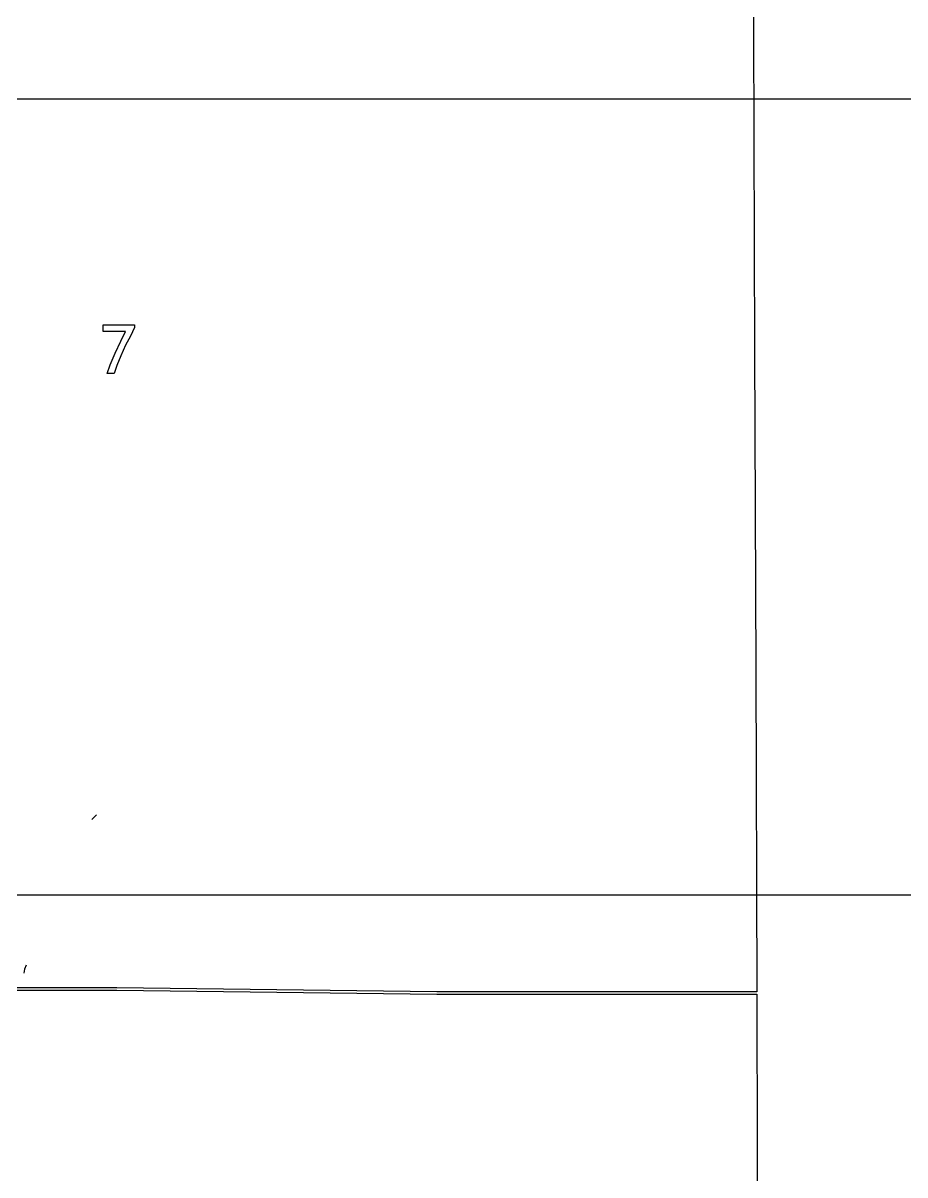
# Model space of a CAD drawing. Extents: x -0.49 to 6.91, y -0.57 to 8.11.
# Drawn here: x 2.882 to 3.457, y 2.951 to 3.703 of the extents above; entities that cross this region are included whole.
import ezdxf

# ---------------------------------------------------------------- set-up
doc = ezdxf.new("R2010")
doc.units = 0
for name, color, linetype in [('Grid', 7, 'CONTINUOUS'), ('split_lines', 7, 'CONTINUOUS'), ('split_lines_copy', 7, 'CONTINUOUS'), ('topo_grid', 7, 'CONTINUOUS'), ('water', 7, 'CONTINUOUS')]:
    doc.layers.add(name, color=color, linetype=linetype)

msp = doc.modelspace()

# ---------------------------------------------------------------- linework, layer by layer
at = {"layer": 'Grid', "color": 1}
for points in [[(3.360572, 3.070909), (3.151778, 3.070909), (2.942985, 3.073555), (2.734718, 3.073555), (2.481632, 3.073555), (2.481632, 3.106231), (2.481632, 3.281808), (2.481632, 3.314511), (2.481632, 3.490591), (2.482159, 3.522764), (2.482159, 3.698871), (2.482159, 3.731018), (2.482159, 3.907125), (2.731555, 3.907125), (2.940348, 3.907125), (3.149142, 3.907125), (3.357408, 3.907125), (3.358466, 3.698315), (3.358995, 3.489533), (3.360054, 3.281279)], [(2.954583, 3.504323), (2.951937, 3.498502), (2.948773, 3.492681), (2.945608, 3.485802), (2.942963, 3.479452), (2.941375, 3.47416), (2.936631, 3.47416), (2.938748, 3.479981), (2.941912, 3.48739), (2.945603, 3.495327), (2.948767, 3.501677), (2.934006, 3.501677), (2.934006, 3.50591), (2.954567, 3.50591)], [(3.363208, 2.236281), (3.154414, 2.236281), (2.946148, 2.236281), (2.737355, 2.236281), (2.482159, 2.236281), (2.482159, 2.28216), (2.482159, 2.445064), (2.482159, 2.487238), (2.481632, 2.654375), (2.481632, 2.692343), (2.481632, 2.863185), (2.481632, 2.898506), (2.481632, 3.071967), (2.734719, 3.071967), (2.942985, 3.071967), (3.151778, 3.069321), (3.360572, 3.069321), (3.361101, 2.860539), (3.36216, 2.652285), (3.362689, 2.443503)]]:
    msp.add_lwpolyline(points, close=True, dxfattribs=at)
at = {"layer": 'split_lines', "color": 7}
msp.add_lwpolyline([(2.868266, 3.653521), (2.913954, 3.653521), (2.960287, 3.653521), (3.005969, 3.653521), (3.052303, 3.653521), (3.098637, 3.653521), (3.144324, 3.653521), (3.190657, 3.653521), (3.236338, 3.653521), (3.282674, 3.653521), (3.328355, 3.653521), (3.374694, 3.653521), (3.421028, 3.653521), (3.466709, 3.653521)], dxfattribs=at)
at = {"layer": 'split_lines_copy', "color": 7}
msp.add_lwpolyline([(2.868266, 3.653521), (2.913954, 3.653521), (2.960287, 3.653521), (3.005969, 3.653521), (3.052303, 3.653521), (3.098637, 3.653521), (3.144324, 3.653521), (3.190657, 3.653521), (3.236338, 3.653521), (3.282674, 3.653521), (3.328355, 3.653521), (3.374694, 3.653521), (3.421028, 3.653521), (3.466709, 3.653521)], dxfattribs=at)
at = {"layer": 'topo_grid', "color": 7}
for points in [[(2.859676, 3.653521), (2.897111, 3.653521), (2.934545, 3.653521), (2.971457, 3.653521), (3.008891, 3.653521), (3.045798, 3.653521), (3.083233, 3.653521), (3.12014, 3.653521), (3.157579, 3.653521), (3.195013, 3.653521), (3.23192, 3.653521), (3.269355, 3.653521), (3.306262, 3.653521), (3.343701, 3.653521), (3.381135, 3.653521), (3.418042, 3.653521), (3.455477, 3.653521), (3.492384, 3.653521)], [(2.859149, 3.134197), (2.896056, 3.134197), (2.933491, 3.134197), (2.970402, 3.134197), (3.007837, 3.134197), (3.045271, 3.134197), (3.082178, 3.134197), (3.119613, 3.134197), (3.156524, 3.134197), (3.193959, 3.134197), (3.230866, 3.134197), (3.2683, 3.134197), (3.305735, 3.134197), (3.342646, 3.134197), (3.380081, 3.134197), (3.416988, 3.134197), (3.454422, 3.134197), (3.491329, 3.134197)]]:
    msp.add_lwpolyline(points, dxfattribs=at)
at = {"layer": 'water', "color": 4}
for points in [[(2.929803, 3.1864), (2.926639, 3.183225)], [(2.883931, 3.088319), (2.882873, 3.085673), (2.882344, 3.083027)]]:
    msp.add_lwpolyline(points, dxfattribs=at)

doc.saveas('drawing.dxf')
